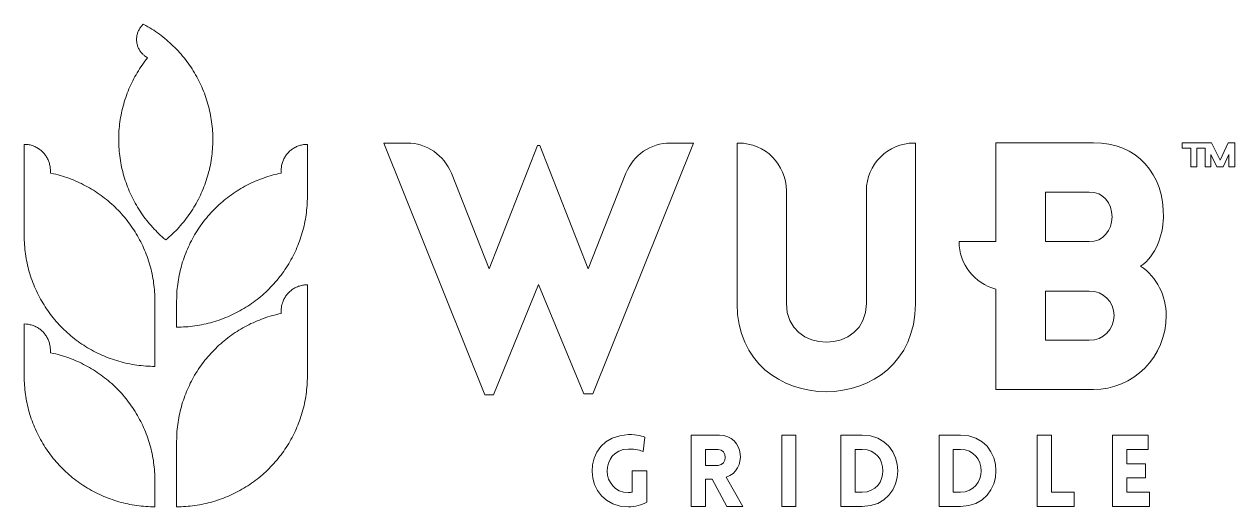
# Model space of a CAD drawing. Header units: inches. Extents: x -4184 to -1784, y 626 to 1584.
import ezdxf

# ---------------------------------------------------------------- set-up
doc = ezdxf.new("R2010")
doc.units = ezdxf.units.IN
doc.header["$MEASUREMENT"] = 0
doc.layers.add('Layer 1', color=7, linetype='Continuous')

# ---------------------------------------------------------------- blocks, each defined once
blk = doc.blocks.new('block 3')
at = {"layer": 'Layer 1', "lineweight": 0}
for points in [[(-3810.1, 1358.4), (-3810.1, 1353.8), (-3810.1, 1349.3), (-3810.3, 1344.8), (-3810.5, 1340.3), (-3810.7, 1335.8), (-3811.1, 1331.3), (-3811.6, 1326.8), (-3812.1, 1322.3), (-3812.7, 1317.8), (-3813.4, 1313.3), (-3814.1, 1308.9), (-3815, 1304.4), (-3815.9, 1300), (-3816.9, 1295.6), (-3818, 1291.2), (-3819.1, 1286.8), (-3820.3, 1282.5), (-3821.7, 1278.1), (-3823, 1273.8), (-3824.5, 1269.5), (-3826, 1265.3), (-3827.6, 1261), (-3829.3, 1256.9), (-3831, 1252.7), (-3832.9, 1248.5), (-3834.7, 1244.4), (-3836.7, 1240.3), (-3838.7, 1236.3), (-3840.8, 1232.3), (-3843, 1228.3), (-3845.2, 1224.4), (-3847.6, 1220.5), (-3849.9, 1216.7), (-3852.4, 1212.9), (-3854.9, 1209.1), (-3857.5, 1205.4), (-3860.1, 1201.7), (-3862.8, 1198.1), (-3865.6, 1194.5), (-3868.4, 1191), (-3871.3, 1187.5), (-3874.2, 1184.1), (-3877.2, 1180.7), (-3880.3, 1177.4), (-3883.4, 1174.1), (-3886.6, 1170.9), (-3889.8, 1167.7), (-3893.1, 1164.6), (-3896.5, 1161.6), (-3899.9, 1158.6), (-3903.3, 1155.7), (-3906.9, 1158.6), (-3910.3, 1161.6), (-3913.6, 1164.7), (-3916.9, 1167.8), (-3920.1, 1171), (-3923.3, 1174.2), (-3926.4, 1177.4), (-3929.5, 1180.8), (-3932.5, 1184.2), (-3935.5, 1187.6), (-3938.3, 1191.1), (-3941.2, 1194.6), (-3943.9, 1198.2), (-3946.7, 1201.8), (-3949.3, 1205.5), (-3951.9, 1209.2), (-3954.4, 1212.9), (-3956.8, 1216.8), (-3959.2, 1220.6), (-3961.5, 1224.5), (-3963.7, 1228.4), (-3965.9, 1232.4), (-3968, 1236.4), (-3970, 1240.4), (-3972, 1244.5), (-3973.9, 1248.6), (-3975.7, 1252.7), (-3977.5, 1256.9), (-3979.1, 1261.1), (-3980.7, 1265.3), (-3982.2, 1269.6), (-3983.7, 1273.9), (-3985.1, 1278.2), (-3986.4, 1282.5), (-3987.6, 1286.9), (-3988.7, 1291.3), (-3989.8, 1295.7), (-3990.8, 1300.1), (-3991.7, 1304.5), (-3992.5, 1308.9), (-3993.3, 1313.4), (-3994, 1317.9), (-3994.6, 1322.3), (-3995.1, 1326.9), (-3995.6, 1331.3), (-3995.9, 1335.9), (-3996.2, 1340.4), (-3996.4, 1344.9), (-3996.6, 1349.4), (-3996.6, 1353.9), (-3996.6, 1358.5), (-3996.5, 1363), (-3996.3, 1367.5), (-3996.1, 1372), (-3995.7, 1376.5), (-3995.3, 1381), (-3994.8, 1385.5), (-3994.2, 1390), (-3993.6, 1394.5), (-3992.8, 1398.9), (-3992.1, 1403.4), (-3991.2, 1407.8), (-3990.2, 1412.2), (-3989.2, 1416.7), (-3988, 1421), (-3986.8, 1425.4), (-3985.6, 1429.7), (-3984.2, 1434), (-3982.8, 1438.3), (-3981.3, 1442.6), (-3979.7, 1446.8), (-3978.1, 1451), (-3976.4, 1455.2), (-3974.6, 1459.4), (-3972.7, 1463.5), (-3970.8, 1467.6), (-3968.8, 1471.7), (-3966.7, 1475.7), (-3964.6, 1479.7), (-3962.3, 1483.6), (-3960.1, 1487.5), (-3957.7, 1491.4), (-3955.3, 1495.2), (-3952.8, 1499), (-3950.3, 1502.7), (-3947.6, 1506.4), (-3945, 1510.1), (-3942.2, 1513.6), (-3939.4, 1517.2), (-3942.4, 1518.9), (-3943.8, 1519.9), (-3945.2, 1520.9), (-3946.5, 1522), (-3947.9, 1523.2), (-3949.1, 1524.4), (-3950.3, 1525.6), (-3951.5, 1526.9), (-3952.6, 1528.3), (-3953.6, 1529.7), (-3954.6, 1531.2), (-3955.5, 1532.7), (-3956.4, 1534.2), (-3957.2, 1535.7), (-3957.9, 1537.3), (-3958.5, 1538.9), (-3959.1, 1540.6), (-3959.6, 1542.3), (-3960.1, 1543.9), (-3960.5, 1545.7), (-3960.7, 1547.4), (-3960.9, 1549.1), (-3961.1, 1550.9), (-3961.2, 1552.6), (-3961.2, 1554.4), (-3961.1, 1556.1), (-3960.9, 1557.8), (-3960.7, 1559.6), (-3960.5, 1561.3), (-3960.1, 1563), (-3959.6, 1564.7), (-3959.1, 1566.3), (-3958.5, 1568), (-3957.9, 1569.6), (-3957.2, 1571.2), (-3956.4, 1572.8), (-3955.5, 1574.3), (-3954.6, 1575.8), (-3953.6, 1577.2), (-3952.6, 1578.6), (-3951.5, 1580), (-3950.3, 1581.3), (-3949.2, 1582.6), (-3947.9, 1583.8), (-3942.7, 1581), (-3938.8, 1578.7), (-3934.9, 1576.4), (-3931.1, 1574), (-3927.3, 1571.6), (-3923.5, 1569.1), (-3919.8, 1566.5), (-3916.1, 1563.9), (-3912.5, 1561.2), (-3908.9, 1558.4), (-3905.4, 1555.6), (-3901.9, 1552.7), (-3898.5, 1549.7), (-3895.1, 1546.7), (-3891.8, 1543.7), (-3888.5, 1540.5), (-3885.3, 1537.4), (-3882.1, 1534.1), (-3879, 1530.8), (-3876, 1527.5), (-3873, 1524.1), (-3870.1, 1520.6), (-3867.2, 1517.1), (-3864.4, 1513.6), (-3861.7, 1510), (-3859, 1506.3), (-3856.4, 1502.6), (-3853.8, 1498.9), (-3851.3, 1495.1), (-3848.9, 1491.3), (-3846.6, 1487.5), (-3844.3, 1483.5), (-3842.1, 1479.6), (-3839.9, 1475.6), (-3837.9, 1471.6), (-3835.9, 1467.5), (-3833.9, 1463.4), (-3832.1, 1459.3), (-3830.3, 1455.2), (-3828.6, 1451), (-3826.9, 1446.8), (-3825.3, 1442.5), (-3823.9, 1438.3), (-3822.4, 1434), (-3821.1, 1429.6), (-3819.8, 1425.3), (-3818.6, 1420.9), (-3817.5, 1416.6), (-3816.5, 1412.1), (-3815.5, 1407.7), (-3814.6, 1403.3), (-3813.8, 1398.9), (-3813.1, 1394.4), (-3812.4, 1389.9), (-3811.9, 1385.4), (-3811.4, 1380.9), (-3810.9, 1376.4), (-3810.6, 1371.9), (-3810.3, 1367.4), (-3810.2, 1362.9), (-3810.1, 1358.4)], [(-3924.8, 1034.5), (-3924.8, 904.9), (-3929.4, 904.9), (-3933.9, 905.1), (-3938.4, 905.3), (-3942.9, 905.5), (-3947.4, 905.9), (-3952, 906.3), (-3956.4, 906.8), (-3960.9, 907.4), (-3965.4, 908.1), (-3969.8, 908.8), (-3974.3, 909.7), (-3978.7, 910.6), (-3983.2, 911.5), (-3987.5, 912.6), (-3991.9, 913.7), (-3996.3, 914.9), (-4000.6, 916.2), (-4004.9, 917.6), (-4009.2, 919), (-4013.5, 920.5), (-4017.7, 922.1), (-4021.9, 923.8), (-4026.1, 925.5), (-4030.3, 927.3), (-4034.4, 929.2), (-4038.5, 931.1), (-4042.5, 933.2), (-4046.5, 935.2), (-4050.5, 937.4), (-4054.4, 939.6), (-4058.3, 941.9), (-4062.2, 944.3), (-4066, 946.7), (-4069.8, 949.2), (-4073.5, 951.8), (-4077.2, 954.4), (-4080.8, 957.1), (-4084.4, 959.8), (-4088, 962.6), (-4091.5, 965.5), (-4094.9, 968.5), (-4098.3, 971.5), (-4101.6, 974.5), (-4104.9, 977.6), (-4108.1, 980.8), (-4111.3, 984), (-4114.4, 987.3), (-4117.4, 990.6), (-4120.5, 994), (-4123.4, 997.5), (-4126.3, 1000.9), (-4129.1, 1004.5), (-4131.8, 1008.1), (-4134.5, 1011.7), (-4137.2, 1015.4), (-4139.7, 1019.1), (-4142.2, 1022.9), (-4144.6, 1026.7), (-4147, 1030.6), (-4149.3, 1034.5), (-4151.5, 1038.4), (-4153.7, 1042.4), (-4155.8, 1046.4), (-4157.8, 1050.4), (-4159.7, 1054.5), (-4161.6, 1058.6), (-4163.4, 1062.8), (-4165.2, 1066.9), (-4166.8, 1071.2), (-4168.4, 1075.4), (-4169.9, 1079.7), (-4171.3, 1083.9), (-4172.7, 1088.3), (-4174, 1092.6), (-4175.2, 1096.9), (-4176.3, 1101.3), (-4177.4, 1105.7), (-4178.3, 1110.2), (-4179.3, 1114.6), (-4180.1, 1119), (-4180.8, 1123.5), (-4181.5, 1127.9), (-4182.1, 1132.4), (-4182.6, 1136.9), (-4183, 1141.4), (-4183.4, 1145.9), (-4183.7, 1150.4), (-4183.9, 1155), (-4184, 1159.5), (-4184, 1164), (-4184, 1345.4), (-4180, 1345.3), (-4178.1, 1345.1), (-4176.1, 1344.8), (-4174.1, 1344.4), (-4172.2, 1344.1), (-4170.3, 1343.6), (-4168.4, 1343), (-4166.5, 1342.4), (-4164.6, 1341.6), (-4162.8, 1340.9), (-4161, 1340), (-4159.3, 1339.1), (-4157.5, 1338.1), (-4155.8, 1337.1), (-4154.2, 1336), (-4152.6, 1334.8), (-4151, 1333.6), (-4149.5, 1332.3), (-4148.1, 1330.9), (-4146.7, 1329.5), (-4145.3, 1328.1), (-4144, 1326.6), (-4142.8, 1325), (-4141.6, 1323.4), (-4140.5, 1321.7), (-4139.5, 1320.1), (-4138.5, 1318.4), (-4137.6, 1316.6), (-4136.7, 1314.8), (-4135.9, 1312.9), (-4135.2, 1311.1), (-4134.6, 1309.2), (-4134, 1307.3), (-4133.6, 1305.4), (-4133.1, 1303.4), (-4132.8, 1301.5), (-4132.5, 1299.5), (-4132.3, 1297.5), (-4132.2, 1295.6), (-4132.2, 1293.6), (-4132.2, 1288.3), (-4125.7, 1286.9), (-4121.3, 1285.9), (-4117, 1284.7), (-4112.6, 1283.5), (-4108.3, 1282.3), (-4103.9, 1280.9), (-4099.6, 1279.5), (-4095.4, 1278), (-4091.1, 1276.4), (-4086.9, 1274.7), (-4082.8, 1273), (-4078.6, 1271.2), (-4074.5, 1269.3), (-4070.4, 1267.4), (-4066.4, 1265.3), (-4062.4, 1263.2), (-4058.4, 1261.1), (-4054.4, 1258.9), (-4050.5, 1256.5), (-4046.7, 1254.2), (-4042.9, 1251.8), (-4039.1, 1249.3), (-4035.4, 1246.7), (-4031.7, 1244.1), (-4028.1, 1241.4), (-4024.5, 1238.6), (-4020.9, 1235.8), (-4017.4, 1233), (-4014, 1230), (-4010.6, 1227), (-4007.3, 1224), (-4004, 1220.8), (-4000.8, 1217.7), (-3997.6, 1214.5), (-3994.5, 1211.2), (-3991.4, 1207.8), (-3988.4, 1204.5), (-3985.5, 1201), (-3982.6, 1197.5), (-3979.8, 1194), (-3977, 1190.4), (-3974.4, 1186.8), (-3971.7, 1183.1), (-3969.2, 1179.4), (-3966.6, 1175.6), (-3964.2, 1171.8), (-3961.9, 1167.9), (-3959.6, 1164), (-3957.4, 1160.1), (-3955.2, 1156.1), (-3953.1, 1152.1), (-3951.1, 1148), (-3949.1, 1144), (-3947.3, 1139.8), (-3945.5, 1135.7), (-3943.7, 1131.5), (-3942.1, 1127.3), (-3940.5, 1123.1), (-3939, 1118.8), (-3937.5, 1114.5), (-3936.2, 1110.2), (-3934.9, 1105.9), (-3933.7, 1101.5), (-3932.6, 1097.1), (-3931.5, 1092.8), (-3930.5, 1088.3), (-3929.6, 1083.9), (-3928.8, 1079.5), (-3928, 1075), (-3927.4, 1070.5), (-3926.8, 1066.1), (-3926.3, 1061.5), (-3925.8, 1057.1), (-3925.5, 1052.5), (-3925.2, 1048), (-3925, 1043.5), (-3924.9, 1039), (-3924.8, 1034.5)], [(-3622.7, 1345.4), (-3622.7, 1241.8), (-3622.7, 1237.2), (-3622.8, 1232.7), (-3623, 1228.2), (-3623.3, 1223.7), (-3623.7, 1219.2), (-3624.1, 1214.7), (-3624.6, 1210.2), (-3625.2, 1205.7), (-3625.9, 1201.2), (-3626.6, 1196.8), (-3627.4, 1192.3), (-3628.4, 1187.9), (-3629.3, 1183.5), (-3630.4, 1179.1), (-3631.5, 1174.7), (-3632.7, 1170.3), (-3634, 1166), (-3635.4, 1161.7), (-3636.8, 1157.4), (-3638.3, 1153.1), (-3639.9, 1148.9), (-3641.5, 1144.7), (-3643.3, 1140.5), (-3645.1, 1136.4), (-3647, 1132.3), (-3648.9, 1128.2), (-3650.9, 1124.1), (-3653, 1120.1), (-3655.2, 1116.2), (-3657.4, 1112.2), (-3659.7, 1108.3), (-3662.1, 1104.5), (-3664.5, 1100.6), (-3667, 1096.8), (-3669.5, 1093.1), (-3672.2, 1089.5), (-3674.9, 1085.8), (-3677.6, 1082.2), (-3680.4, 1078.7), (-3683.3, 1075.2), (-3686.2, 1071.8), (-3689.2, 1068.4), (-3692.3, 1065), (-3695.4, 1061.8), (-3698.6, 1058.5), (-3701.8, 1055.4), (-3705.1, 1052.2), (-3708.4, 1049.2), (-3711.8, 1046.2), (-3715.2, 1043.2), (-3718.7, 1040.4), (-3722.3, 1037.6), (-3725.9, 1034.8), (-3729.5, 1032.1), (-3733.2, 1029.5), (-3736.9, 1026.9), (-3740.7, 1024.4), (-3744.5, 1022), (-3748.3, 1019.7), (-3752.3, 1017.4), (-3756.2, 1015.1), (-3760.2, 1013), (-3764.2, 1010.9), (-3768.2, 1008.9), (-3772.3, 1006.9), (-3776.4, 1005), (-3780.6, 1003.2), (-3784.8, 1001.5), (-3789, 999.9), (-3793.2, 998.3), (-3797.5, 996.8), (-3801.8, 995.3), (-3806.1, 994), (-3810.4, 992.7), (-3814.8, 991.5), (-3819.1, 990.3), (-3823.5, 989.3), (-3827.9, 988.3), (-3832.4, 987.4), (-3836.8, 986.6), (-3841.3, 985.8), (-3845.8, 985.2), (-3850.2, 984.6), (-3854.7, 984.1), (-3859.2, 983.6), (-3863.8, 983.3), (-3868.3, 983), (-3872.8, 982.8), (-3877.3, 982.7), (-3881.8, 982.6), (-3881.8, 1034.4), (-3881.7, 1041.1), (-3881.6, 1045.6), (-3881.3, 1050.1), (-3881.1, 1054.6), (-3880.7, 1059.1), (-3880.2, 1063.6), (-3879.6, 1068.1), (-3879, 1072.6), (-3878.3, 1077.1), (-3877.5, 1081.5), (-3876.7, 1086), (-3875.7, 1090.4), (-3874.7, 1094.8), (-3873.6, 1099.2), (-3872.5, 1103.5), (-3871.2, 1107.9), (-3869.9, 1112.2), (-3868.5, 1116.5), (-3867, 1120.8), (-3865.5, 1125), (-3863.9, 1129.3), (-3862.2, 1133.5), (-3860.4, 1137.6), (-3858.5, 1141.8), (-3856.6, 1145.9), (-3854.7, 1149.9), (-3852.6, 1154), (-3850.5, 1157.9), (-3848.3, 1161.9), (-3846.1, 1165.8), (-3843.7, 1169.7), (-3841.3, 1173.5), (-3838.9, 1177.4), (-3836.3, 1181.1), (-3833.7, 1184.8), (-3831.1, 1188.5), (-3828.4, 1192.1), (-3825.6, 1195.6), (-3822.7, 1199.2), (-3819.8, 1202.6), (-3816.9, 1206.1), (-3813.8, 1209.4), (-3810.8, 1212.7), (-3807.6, 1216), (-3804.4, 1219.2), (-3801.2, 1222.3), (-3797.9, 1225.4), (-3794.5, 1228.4), (-3791.1, 1231.4), (-3787.6, 1234.3), (-3784.1, 1237.1), (-3780.6, 1239.9), (-3777, 1242.7), (-3773.3, 1245.3), (-3769.6, 1247.9), (-3765.8, 1250.5), (-3762, 1252.9), (-3758.2, 1255.3), (-3754.3, 1257.6), (-3750.4, 1259.9), (-3746.5, 1262.1), (-3742.5, 1264.2), (-3738.5, 1266.3), (-3734.4, 1268.3), (-3730.3, 1270.2), (-3726.2, 1272), (-3722, 1273.8), (-3717.8, 1275.5), (-3713.6, 1277.1), (-3709.3, 1278.6), (-3705.1, 1280.1), (-3700.8, 1281.6), (-3696.5, 1282.9), (-3692.1, 1284.1), (-3687.7, 1285.3), (-3683.3, 1286.4), (-3678.9, 1287.4), (-3674.5, 1288.3), (-3674.5, 1293.6), (-3674.3, 1297.6), (-3674.1, 1299.5), (-3673.9, 1301.5), (-3673.6, 1303.5), (-3673.1, 1305.4), (-3672.7, 1307.3), (-3672.1, 1309.2), (-3671.4, 1311.1), (-3670.8, 1312.9), (-3670, 1314.8), (-3669.1, 1316.6), (-3668.2, 1318.4), (-3667.2, 1320.1), (-3666.2, 1321.7), (-3665, 1323.4), (-3663.9, 1325), (-3662.6, 1326.6), (-3661.4, 1328.1), (-3660, 1329.5), (-3658.6, 1330.9), (-3657.1, 1332.3), (-3655.7, 1333.6), (-3654.1, 1334.8), (-3652.5, 1336), (-3650.9, 1337.1), (-3649.2, 1338.1), (-3647.4, 1339.1), (-3645.7, 1340), (-3643.9, 1340.9), (-3642.1, 1341.6), (-3640.2, 1342.4), (-3638.3, 1343), (-3636.4, 1343.6), (-3634.5, 1344), (-3632.5, 1344.5), (-3630.6, 1344.8), (-3628.6, 1345.1), (-3626.6, 1345.3), (-3624.7, 1345.4), (-3622.7, 1345.4)], [(-3622.7, 1066.7), (-3622.7, 885.3), (-3622.7, 880.8), (-3622.8, 876.3), (-3623, 871.8), (-3623.3, 867.3), (-3623.7, 862.8), (-3624.1, 858.3), (-3624.6, 853.8), (-3625.2, 849.3), (-3625.9, 844.8), (-3626.6, 840.3), (-3627.4, 835.9), (-3628.4, 831.5), (-3629.3, 827.1), (-3630.4, 822.7), (-3631.5, 818.3), (-3632.7, 813.9), (-3634, 809.6), (-3635.4, 805.3), (-3636.8, 801), (-3638.3, 796.7), (-3639.9, 792.5), (-3641.5, 788.3), (-3643.3, 784.1), (-3645.1, 780), (-3647, 775.8), (-3648.9, 771.8), (-3650.9, 767.7), (-3653, 763.7), (-3655.2, 759.7), (-3657.4, 755.8), (-3659.7, 751.9), (-3662.1, 748), (-3664.5, 744.2), (-3667, 740.5), (-3669.5, 736.7), (-3672.2, 733.1), (-3674.9, 729.4), (-3677.6, 725.8), (-3680.4, 722.3), (-3683.3, 718.8), (-3686.2, 715.4), (-3689.2, 712), (-3692.3, 708.6), (-3695.4, 705.4), (-3698.6, 702.1), (-3701.8, 699), (-3705.1, 695.9), (-3708.4, 692.8), (-3711.8, 689.8), (-3715.2, 686.9), (-3718.7, 684), (-3722.3, 681.2), (-3725.9, 678.4), (-3729.5, 675.7), (-3733.2, 673.1), (-3736.9, 670.5), (-3740.7, 668), (-3744.5, 665.6), (-3748.3, 663.2), (-3752.3, 660.9), (-3756.2, 658.7), (-3760.2, 656.6), (-3764.2, 654.5), (-3768.2, 652.4), (-3772.3, 650.5), (-3776.4, 648.6), (-3780.6, 646.8), (-3784.8, 645.1), (-3789, 643.4), (-3793.2, 641.9), (-3797.5, 640.4), (-3801.8, 638.9), (-3806.1, 637.6), (-3810.4, 636.3), (-3814.8, 635.1), (-3819.1, 633.9), (-3823.5, 632.9), (-3827.9, 631.9), (-3832.4, 631), (-3836.8, 630.2), (-3841.3, 629.4), (-3845.8, 628.8), (-3850.2, 628.2), (-3854.7, 627.6), (-3859.2, 627.2), (-3863.8, 626.9), (-3868.3, 626.6), (-3872.8, 626.4), (-3877.3, 626.3), (-3881.8, 626.2), (-3881.8, 678.1), (-3881.8, 755.8), (-3881.7, 762.4), (-3881.6, 766.9), (-3881.3, 771.4), (-3881.1, 775.9), (-3880.7, 780.5), (-3880.2, 785), (-3879.6, 789.5), (-3879, 793.9), (-3878.3, 798.4), (-3877.5, 802.9), (-3876.7, 807.3), (-3875.7, 811.7), (-3874.7, 816.1), (-3873.6, 820.5), (-3872.5, 824.9), (-3871.2, 829.2), (-3869.9, 833.6), (-3868.5, 837.8), (-3867, 842.1), (-3865.5, 846.4), (-3863.9, 850.6), (-3862.2, 854.8), (-3860.4, 859), (-3858.5, 863.1), (-3856.6, 867.2), (-3854.7, 871.3), (-3852.6, 875.3), (-3850.5, 879.3), (-3848.3, 883.2), (-3846.1, 887.2), (-3843.7, 891.1), (-3841.3, 894.9), (-3838.9, 898.7), (-3836.3, 902.4), (-3833.7, 906.1), (-3831.1, 909.8), (-3828.4, 913.4), (-3825.6, 917), (-3822.7, 920.5), (-3819.8, 924), (-3816.9, 927.4), (-3813.8, 930.7), (-3810.8, 934), (-3807.6, 937.3), (-3804.4, 940.5), (-3801.2, 943.6), (-3797.9, 946.7), (-3794.5, 949.8), (-3791.1, 952.7), (-3787.6, 955.6), (-3784.1, 958.5), (-3780.6, 961.3), (-3777, 964), (-3773.3, 966.6), (-3769.6, 969.2), (-3765.8, 971.8), (-3762, 974.3), (-3758.2, 976.6), (-3754.3, 979), (-3750.4, 981.2), (-3746.5, 983.4), (-3742.5, 985.6), (-3738.5, 987.6), (-3734.4, 989.6), (-3730.3, 991.5), (-3726.2, 993.4), (-3722, 995.1), (-3717.8, 996.8), (-3713.6, 998.4), (-3709.3, 1000), (-3705.1, 1001.5), (-3700.8, 1002.9), (-3696.5, 1004.2), (-3692.1, 1005.5), (-3687.7, 1006.6), (-3683.3, 1007.7), (-3678.9, 1008.8), (-3674.5, 1009.7), (-3674.5, 1014.9), (-3674.3, 1018.9), (-3674.1, 1020.9), (-3673.9, 1022.8), (-3673.6, 1024.8), (-3673.1, 1026.7), (-3672.7, 1028.6), (-3672.1, 1030.6), (-3671.4, 1032.4), (-3670.8, 1034.3), (-3670, 1036.1), (-3669.1, 1037.9), (-3668.2, 1039.7), (-3667.2, 1041.4), (-3666.2, 1043.1), (-3665, 1044.7), (-3663.9, 1046.3), (-3662.6, 1047.9), (-3661.4, 1049.4), (-3660, 1050.9), (-3658.6, 1052.3), (-3657.1, 1053.6), (-3655.7, 1054.9), (-3654.1, 1056.1), (-3652.5, 1057.3), (-3650.9, 1058.4), (-3649.2, 1059.4), (-3647.4, 1060.4), (-3645.7, 1061.4), (-3643.9, 1062.2), (-3642.1, 1063), (-3640.2, 1063.7), (-3638.3, 1064.3), (-3636.4, 1064.9), (-3634.5, 1065.4), (-3632.5, 1065.8), (-3630.6, 1066.1), (-3628.6, 1066.4), (-3626.6, 1066.6), (-3624.7, 1066.7), (-3622.7, 1066.7)], [(-3924.8, 678.1), (-3924.8, 626.2), (-3929.4, 626.3), (-3933.9, 626.4), (-3938.4, 626.6), (-3942.9, 626.9), (-3947.4, 627.2), (-3952, 627.6), (-3956.4, 628.2), (-3960.9, 628.8), (-3965.4, 629.4), (-3969.8, 630.2), (-3974.3, 631), (-3978.7, 631.9), (-3983.2, 632.9), (-3987.5, 633.9), (-3991.9, 635.1), (-3996.3, 636.3), (-4000.6, 637.6), (-4004.9, 638.9), (-4009.2, 640.4), (-4013.5, 641.9), (-4017.7, 643.4), (-4021.9, 645.1), (-4026.1, 646.8), (-4030.3, 648.6), (-4034.4, 650.5), (-4038.5, 652.4), (-4042.5, 654.5), (-4046.5, 656.6), (-4050.5, 658.7), (-4054.4, 660.9), (-4058.3, 663.2), (-4062.2, 665.6), (-4066, 668), (-4069.8, 670.5), (-4073.5, 673.1), (-4077.2, 675.7), (-4080.8, 678.4), (-4084.4, 681.2), (-4088, 684), (-4091.5, 686.9), (-4094.9, 689.8), (-4098.3, 692.8), (-4101.6, 695.9), (-4104.9, 699), (-4108.1, 702.1), (-4111.3, 705.4), (-4114.4, 708.6), (-4117.4, 712), (-4120.5, 715.4), (-4123.4, 718.8), (-4126.3, 722.3), (-4129.1, 725.8), (-4131.8, 729.4), (-4134.5, 733.1), (-4137.2, 736.7), (-4139.7, 740.5), (-4142.2, 744.2), (-4144.6, 748), (-4147, 751.9), (-4149.3, 755.8), (-4151.5, 759.7), (-4153.7, 763.7), (-4155.8, 767.7), (-4157.8, 771.8), (-4159.7, 775.8), (-4161.6, 780), (-4163.4, 784.1), (-4165.2, 788.3), (-4166.8, 792.5), (-4168.4, 796.7), (-4169.9, 801), (-4171.3, 805.3), (-4172.7, 809.6), (-4174, 813.9), (-4175.2, 818.3), (-4176.3, 822.7), (-4177.4, 827.1), (-4178.3, 831.5), (-4179.3, 835.9), (-4180.1, 840.3), (-4180.8, 844.8), (-4181.5, 849.3), (-4182.1, 853.8), (-4182.6, 858.3), (-4183, 862.8), (-4183.4, 867.3), (-4183.7, 871.8), (-4183.9, 876.3), (-4184, 880.8), (-4184, 885.3), (-4184, 989), (-4180, 988.9), (-4178.1, 988.7), (-4176.1, 988.4), (-4174.1, 988.1), (-4172.2, 987.6), (-4170.3, 987.1), (-4168.4, 986.6), (-4166.5, 986), (-4164.6, 985.2), (-4162.8, 984.5), (-4161, 983.6), (-4159.3, 982.7), (-4157.5, 981.7), (-4155.8, 980.7), (-4154.2, 979.6), (-4152.6, 978.4), (-4151, 977.2), (-4149.5, 975.9), (-4148.1, 974.5), (-4146.7, 973.1), (-4145.3, 971.7), (-4144, 970.1), (-4142.8, 968.6), (-4141.6, 967), (-4140.5, 965.4), (-4139.5, 963.6), (-4138.5, 961.9), (-4137.6, 960.2), (-4136.7, 958.4), (-4135.9, 956.5), (-4135.2, 954.7), (-4134.6, 952.8), (-4134, 950.9), (-4133.6, 949), (-4133.1, 947), (-4132.8, 945.1), (-4132.5, 943.1), (-4132.3, 941.2), (-4132.2, 939.2), (-4132.2, 937.2), (-4132.2, 931.9), (-4125.7, 930.5), (-4121.3, 929.5), (-4117, 928.3), (-4112.6, 927.2), (-4108.3, 925.9), (-4103.9, 924.5), (-4099.6, 923.1), (-4095.4, 921.6), (-4091.1, 920), (-4086.9, 918.3), (-4082.8, 916.6), (-4078.6, 914.8), (-4074.5, 912.9), (-4070.4, 910.9), (-4066.4, 908.9), (-4062.4, 906.9), (-4058.4, 904.7), (-4054.4, 902.5), (-4050.5, 900.2), (-4046.7, 897.8), (-4042.9, 895.4), (-4039.1, 892.9), (-4035.4, 890.3), (-4031.7, 887.7), (-4028.1, 885), (-4024.5, 882.3), (-4020.9, 879.4), (-4017.4, 876.6), (-4014, 873.6), (-4010.6, 870.6), (-4007.3, 867.6), (-4004, 864.5), (-4000.8, 861.3), (-3997.6, 858.1), (-3994.5, 854.8), (-3991.4, 851.5), (-3988.4, 848.1), (-3985.5, 844.6), (-3982.6, 841.1), (-3979.8, 837.6), (-3977, 834), (-3974.4, 830.4), (-3971.7, 826.7), (-3969.2, 823), (-3966.6, 819.2), (-3964.2, 815.4), (-3961.9, 811.5), (-3959.6, 807.6), (-3957.4, 803.7), (-3955.2, 799.7), (-3953.1, 795.7), (-3951.1, 791.7), (-3949.1, 787.6), (-3947.3, 783.5), (-3945.5, 779.3), (-3943.7, 775.1), (-3942.1, 770.9), (-3940.5, 766.7), (-3939, 762.4), (-3937.5, 758.1), (-3936.2, 753.8), (-3934.9, 749.5), (-3933.7, 745.1), (-3932.6, 740.7), (-3931.5, 736.4), (-3930.5, 731.9), (-3929.6, 727.5), (-3928.8, 723), (-3928, 718.6), (-3927.4, 714.1), (-3926.8, 709.6), (-3926.3, 705.2), (-3925.8, 700.6), (-3925.5, 696.1), (-3925.2, 691.6), (-3925, 687.1), (-3924.9, 682.6), (-3924.8, 678.1)]]:
    blk.add_lwpolyline(points, dxfattribs=at)
blk = doc.blocks.new('block 4')
at = {"layer": 'Layer 1', "lineweight": 0}
for points, knots in [([(-2991, 1288.1), (-2991, 1288.1), (-3065.9, 1098.2), (-3065.9, 1098.2), (-3065.9, 1098.2), (-3161.7, 1343.1), (-3161.7, 1343.1), (-3161.7, 1343.1), (-3166.5, 1343.1), (-3166.5, 1343.1), (-3166.5, 1343.1), (-3262.3, 1098.2), (-3262.3, 1098.2), (-3262.3, 1098.2), (-3337.2, 1288.1), (-3337.2, 1288.1), (-3351.4, 1324.2), (-3386.3, 1347.9), (-3425, 1347.9), (-3425, 1347.9), (-3470.9, 1347.9), (-3470.9, 1347.9), (-3470.9, 1347.9), (-3270.5, 848.5), (-3270.5, 848.5), (-3270.5, 848.5), (-3253.4, 848.5), (-3253.4, 848.5), (-3253.4, 848.5), (-3164.4, 1067.4), (-3164.4, 1067.4), (-3164.4, 1067.4), (-3074.8, 850.6), (-3074.8, 850.6), (-3074.8, 850.6), (-3057, 850.6), (-3057, 850.6), (-3057, 850.6), (-2857.3, 1347.9), (-2857.3, 1347.9), (-2857.3, 1347.9), (-2903.2, 1347.9), (-2903.2, 1347.9), (-2941.9, 1347.9), (-2976.8, 1324.2), (-2991, 1288.1)], [0, 0, 0, 0, 1, 1, 1, 2, 2, 2, 3, 3, 3, 4, 4, 4, 5, 5, 5, 6, 6, 6, 7, 7, 7, 8, 8, 8, 9, 9, 9, 10, 10, 10, 11, 11, 11, 12, 12, 12, 13, 13, 13, 14, 14, 14, 15, 15, 15, 15]), ([(-2514.3, 1253.4), (-2514.3, 1253.4), (-2514.3, 1029.8), (-2514.3, 1029.8), (-2514.3, 927.2), (-2673, 927.2), (-2673, 1029.8), (-2673, 1029.8), (-2673, 1253.4), (-2673, 1253.4), (-2673, 1305.6), (-2715.3, 1347.9), (-2767.5, 1347.9), (-2767.5, 1347.9), (-2770.8, 1347.9), (-2770.8, 1347.9), (-2770.8, 1347.9), (-2770.8, 1029.1), (-2770.8, 1029.1), (-2770.8, 796.5), (-2417.2, 796.5), (-2417.2, 1029.1), (-2417.2, 1029.1), (-2417.2, 1347.9), (-2417.2, 1347.9), (-2417.2, 1347.9), (-2419.9, 1347.9), (-2419.9, 1347.9), (-2472, 1347.9), (-2514.3, 1305.6), (-2514.3, 1253.4)], [0, 0, 0, 0, 1, 1, 1, 2, 2, 2, 3, 3, 3, 4, 4, 4, 5, 5, 5, 6, 6, 6, 7, 7, 7, 8, 8, 8, 9, 9, 9, 10, 10, 10, 10]), ([(-1970.6, 1103.7), (-1939.9, 1124.9), (-1926.9, 1163.2), (-1925.5, 1200.1), (-1923.4, 1286.3), (-1977.5, 1348.6), (-2064.4, 1348.6), (-2064.4, 1348.6), (-2258, 1348.6), (-2258, 1348.6), (-2258, 1348.6), (-2258, 1152.6), (-2258, 1152.6), (-2258, 1152.6), (-2330.7, 1152.6), (-2330.7, 1152.6), (-2330.7, 1107.2), (-2299.8, 1069.2), (-2258, 1058.1), (-2258, 1058.1), (-2258, 858.8), (-2258, 858.8), (-2258, 858.8), (-2064.4, 858.8), (-2064.4, 858.8), (-1985, 858.8), (-1920, 923.8), (-1920, 1005.9), (-1920, 1044.2), (-1938.5, 1081.8), (-1970.6, 1103.7)], [0, 0, 0, 0, 1, 1, 1, 2, 2, 2, 3, 3, 3, 4, 4, 4, 5, 5, 5, 6, 6, 6, 7, 7, 7, 8, 8, 8, 9, 9, 9, 10, 10, 10, 10]), ([(-2159.4, 1250.8), (-2159.4, 1250.8), (-2072.6, 1250.8), (-2072.6, 1250.8), (-2044.5, 1250.8), (-2027.4, 1228.9), (-2027.4, 1201.5), (-2027.4, 1174.8), (-2044.5, 1152.3), (-2072.6, 1152.3), (-2072.6, 1152.3), (-2100.6, 1152.3), (-2100.6, 1152.3), (-2100.6, 1152.3), (-2159.4, 1152.3), (-2159.4, 1152.3), (-2159.4, 1152.3), (-2159.4, 1250.8), (-2159.4, 1250.8)], [0, 0, 0, 0, 1, 1, 1, 2, 2, 2, 3, 3, 3, 4, 4, 4, 5, 5, 5, 6, 6, 6, 6]), ([(-2072.6, 956.6), (-2072.6, 956.6), (-2100.6, 956.6), (-2100.6, 956.6), (-2100.6, 956.6), (-2159.4, 956.6), (-2159.4, 956.6), (-2159.4, 956.6), (-2159.4, 1054.4), (-2159.4, 1054.4), (-2159.4, 1054.4), (-2072.6, 1054.4), (-2072.6, 1054.4), (-2044.5, 1054.4), (-2023.3, 1033.2), (-2023.3, 1005.9), (-2023.3, 978.5), (-2044.5, 956.6), (-2072.6, 956.6)], [0, 0, 0, 0, 1, 1, 1, 2, 2, 2, 3, 3, 3, 4, 4, 4, 5, 5, 5, 6, 6, 6, 6])]:
    blk.add_open_spline(points, degree=3, knots=knots, dxfattribs=at)
blk = doc.blocks.new('block 5')
at = {"layer": 'Layer 1', "lineweight": 0}
for points in [[(-2682.3, 627), (-2654, 627), (-2654, 768.3), (-2682.3, 768.3), (-2682.3, 627)], [(-2147.3, 768.3), (-2175.6, 768.3), (-2175.6, 627), (-2102.5, 627), (-2102.5, 655.3), (-2147.3, 655.3), (-2147.3, 768.3)], [(-1998.2, 655.3), (-1998.2, 683.6), (-1961, 683.6), (-1961, 711.8), (-1998.2, 711.8), (-1998.2, 740.1), (-1955.7, 740.1), (-1955.7, 768.3), (-2026.5, 768.3), (-2026.5, 627), (-1953.3, 627), (-1953.3, 655.3), (-1998.2, 655.3)]]:
    blk.add_lwpolyline(points, dxfattribs=at)
for points, knots in [([(-2978.4, 655.3), (-2980.9, 654.9), (-2983.7, 654.5), (-2986.3, 654.5), (-3040.8, 654.5), (-3043.4, 738.9), (-2986.3, 740.9), (-2971.3, 741.3), (-2962.2, 738.1), (-2956.6, 735.7), (-2956.6, 735.7), (-2953.3, 764.4), (-2953.3, 764.4), (-2955.8, 765.2), (-2969.5, 770.1), (-2986.3, 769.5), (-3084.3, 766), (-3079.6, 626.2), (-2986.3, 626.2), (-2972.8, 626.2), (-2960.6, 629.6), (-2949.7, 635.7), (-2949.7, 635.7), (-2949.7, 697.8), (-2949.7, 697.8), (-2949.7, 697.8), (-2978.4, 697.8), (-2978.4, 697.8), (-2978.4, 697.8), (-2978.4, 655.3), (-2978.4, 655.3)], [0, 0, 0, 0, 1, 1, 1, 2, 2, 2, 3, 3, 3, 4, 4, 4, 5, 5, 5, 6, 6, 6, 7, 7, 7, 8, 8, 8, 9, 9, 9, 10, 10, 10, 10]), ([(-2805.9, 768.3), (-2805.9, 768.3), (-2861.7, 768.3), (-2861.7, 768.3), (-2861.7, 768.3), (-2861.7, 627), (-2861.7, 627), (-2861.7, 627), (-2833.4, 627), (-2833.4, 627), (-2833.4, 627), (-2833.4, 681), (-2833.4, 681), (-2833.4, 681), (-2819.8, 681), (-2819.8, 681), (-2819.8, 681), (-2791.3, 627), (-2791.3, 627), (-2791.3, 627), (-2759.3, 627), (-2759.3, 627), (-2759.3, 627), (-2792.1, 685.3), (-2792.1, 685.3), (-2750.6, 697.4), (-2755.5, 768.3), (-2805.9, 768.3)], [0, 0, 0, 0, 1, 1, 1, 2, 2, 2, 3, 3, 3, 4, 4, 4, 5, 5, 5, 6, 6, 6, 7, 7, 7, 8, 8, 8, 9, 9, 9, 9]), ([(-2522.8, 768.3), (-2522.8, 768.3), (-2564.9, 768.3), (-2564.9, 768.3), (-2564.9, 768.3), (-2564.9, 627), (-2564.9, 627), (-2564.9, 627), (-2522.8, 627), (-2522.8, 627), (-2428.7, 627), (-2428.7, 768.3), (-2522.8, 768.3)], [0, 0, 0, 0, 1, 1, 1, 2, 2, 2, 3, 3, 3, 4, 4, 4, 4]), ([(-2328.1, 768.3), (-2328.1, 768.3), (-2370.2, 768.3), (-2370.2, 768.3), (-2370.2, 768.3), (-2370.2, 627), (-2370.2, 627), (-2370.2, 627), (-2328.1, 627), (-2328.1, 627), (-2234.1, 627), (-2234.1, 768.3), (-2328.1, 768.3)], [0, 0, 0, 0, 1, 1, 1, 2, 2, 2, 3, 3, 3, 4, 4, 4, 4]), ([(-2808.5, 708.5), (-2808.5, 708.5), (-2833.4, 708.5), (-2833.4, 708.5), (-2833.4, 708.5), (-2833.4, 740.1), (-2833.4, 740.1), (-2833.4, 740.1), (-2808.5, 740.1), (-2808.5, 740.1), (-2789.3, 740.1), (-2789.3, 708.5), (-2808.5, 708.5)], [0, 0, 0, 0, 1, 1, 1, 2, 2, 2, 3, 3, 3, 4, 4, 4, 4]), ([(-2522.8, 655.3), (-2522.8, 655.3), (-2536.6, 655.3), (-2536.6, 655.3), (-2536.6, 655.3), (-2536.6, 740.1), (-2536.6, 740.1), (-2536.6, 740.1), (-2522.8, 740.1), (-2522.8, 740.1), (-2467.8, 740.1), (-2467.8, 655.3), (-2522.8, 655.3)], [0, 0, 0, 0, 1, 1, 1, 2, 2, 2, 3, 3, 3, 4, 4, 4, 4]), ([(-2328.1, 655.3), (-2328.1, 655.3), (-2342, 655.3), (-2342, 655.3), (-2342, 655.3), (-2342, 740.1), (-2342, 740.1), (-2342, 740.1), (-2328.1, 740.1), (-2328.1, 740.1), (-2273.2, 740.1), (-2273.2, 655.3), (-2328.1, 655.3)], [0, 0, 0, 0, 1, 1, 1, 2, 2, 2, 3, 3, 3, 4, 4, 4, 4])]:
    blk.add_open_spline(points, degree=3, knots=knots, dxfattribs=at)

msp = doc.modelspace()

# ---------------------------------------------------------------- linework, layer by layer
at = {"layer": 'Layer 1', "lineweight": 0}
msp.add_lwpolyline([(-1796.8, 1348.6), (-1813.3, 1313.7), (-1829.9, 1348.6), (-1842.6, 1348.6), (-1888, 1348.6), (-1888, 1337.9), (-1871.1, 1337.9), (-1871.1, 1301), (-1859.5, 1301), (-1859.5, 1337.9), (-1842.6, 1337.9), (-1842.6, 1301), (-1831.2, 1301), (-1831.2, 1325.3), (-1819.7, 1301), (-1806.9, 1301), (-1795.5, 1325.3), (-1795.5, 1301), (-1784, 1301), (-1784, 1348.6), (-1796.8, 1348.6)], dxfattribs=at)

# ---------------------------------------------------------------- block references
at = {"layer": 'Layer 1'}
for name in ['block 3', 'block 4', 'block 5']:
    msp.add_blockref(name, (0, 0), dxfattribs=at)

doc.saveas('drawing.dxf')
